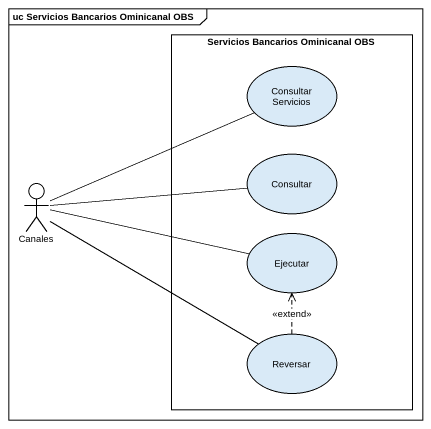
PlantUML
@startuml
mainframe uc Servicios Bancarios Ominicanal OBS
rectangle "Servicios Bancarios Ominicanal OBS" as Servicios_Bancarios {
  usecase "Consultar Servicios" as Consultar_Servicios
  usecase Consultar
  usecase Ejecutar
  usecase Reversar
}
actor Canales
Canales -right- Consultar_Servicios
Canales -right- Consultar
Canales -right- Ejecutar
Canales -right- Reversar
Reversar .up.> Ejecutar : <<extend>>
@enduml
